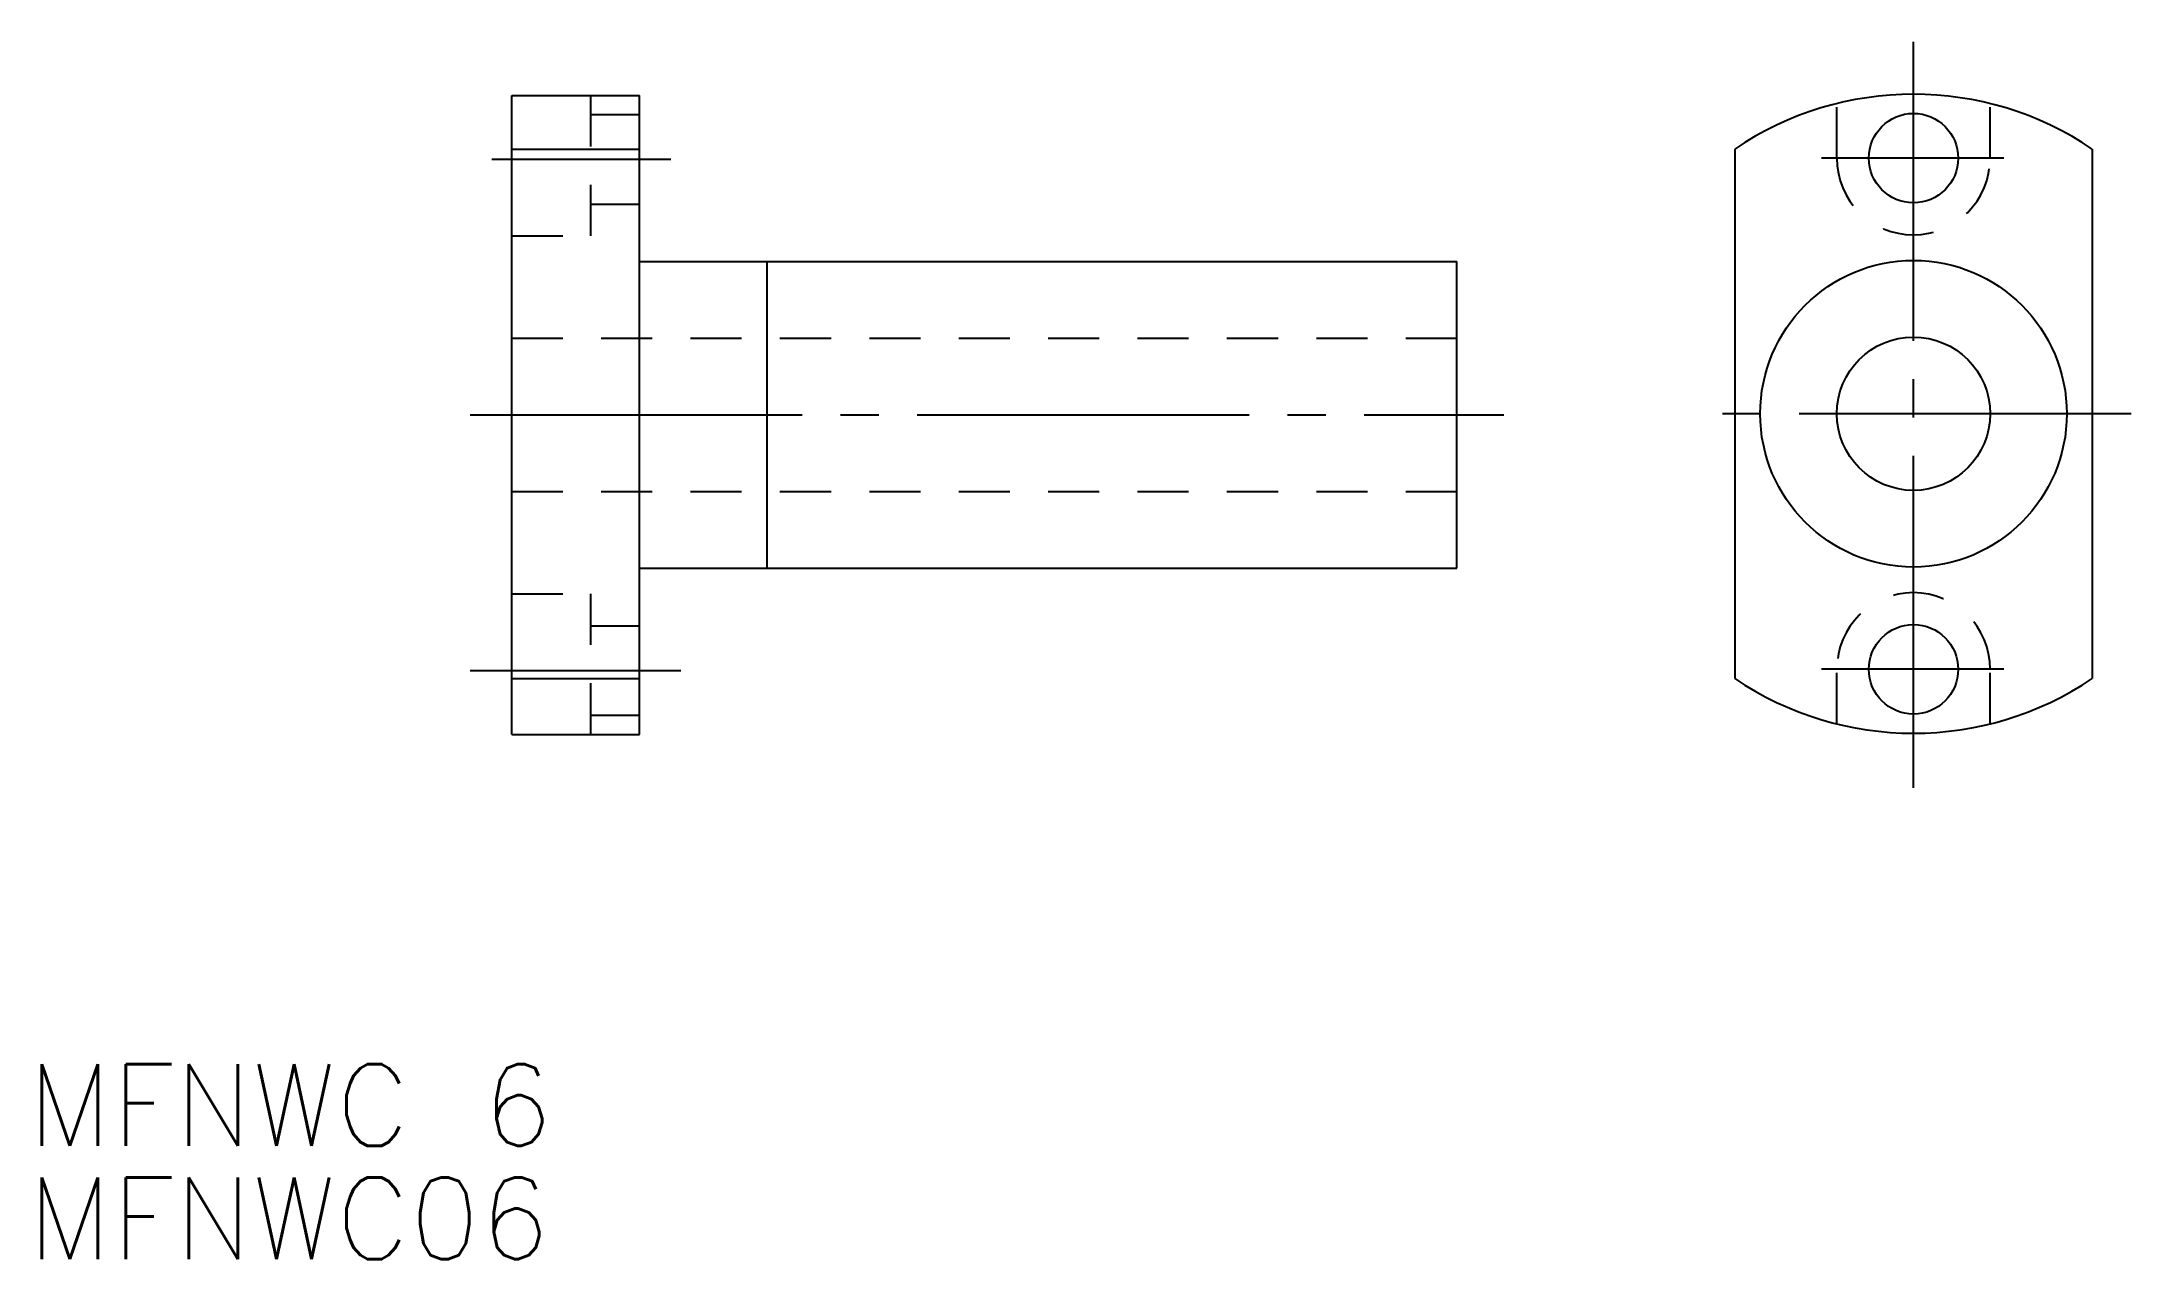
# Model space of a CAD drawing. Extents: x 80.1 to 161.9, y 138.7 to 186.3.
import ezdxf

# ---------------------------------------------------------------- set-up
doc = ezdxf.new("R2010")
doc.units = 0
doc.linetypes.add('CENTER', pattern=[17.5, 13, -1.5, 1.5, -1.5])
doc.linetypes.add('DASHED', pattern=[3.5, 2, -1.5])
doc.layers.get('0').update_dxf_attribs({"linetype": 'CONTINUOUS'})
doc.layers.add('CENTER', color=1, linetype='CENTER')
doc.styles.get("Standard").update_dxf_attribs({"font": 'txt.shx', "bigfont": '@extfont2.shx'})

msp = doc.modelspace()

# ---------------------------------------------------------------- linework, layer by layer
at = {"color": 7, "linetype": 'CONTINUOUS'}
for p, q in [((98.457, 184.238), (103.457, 184.238)), ((98.457, 159.238), (98.457, 184.238)), ((103.457, 159.238), (103.457, 184.238)), ((98.457, 182.139), (103.457, 182.139)), ((146.332, 182.139), (146.332, 161.426)), ((160.332, 182.139), (160.332, 161.426)), ((103.457, 177.738), (135.457, 177.738)), ((108.457, 165.738), (108.457, 177.738)), ((135.457, 165.738), (135.457, 177.738)), ((103.457, 165.738), (135.457, 165.738)), ((98.457, 161.426), (103.457, 161.426)), ((98.457, 159.238), (103.457, 159.238))]:
    msp.add_line(p, q, dxfattribs=at)
at = {"color": 3, "linetype": 'DASHED'}
for p, q in [((101.557, 178.738), (101.557, 184.238)), ((101.557, 183.488), (103.457, 183.488)), ((150.332, 181.783), (150.332, 183.917)), ((156.332, 181.783), (156.332, 183.917)), ((101.557, 179.988), (103.457, 179.988)), ((98.457, 178.738), (101.557, 178.738)), ((98.457, 174.738), (135.457, 174.738)), ((98.457, 168.738), (135.457, 168.738)), ((98.457, 164.738), (101.557, 164.738)), ((101.557, 159.238), (101.557, 164.738)), ((101.557, 163.488), (103.457, 163.488)), ((150.332, 159.648), (150.332, 161.783)), ((156.332, 159.648), (156.332, 161.783)), ((101.557, 159.988), (103.457, 159.988))]:
    msp.add_line(p, q, dxfattribs=at)
at = {"color": 7, "linetype": 'CONTINUOUS'}
for centre, radius in [((153.332, 181.783), 1.75), ((153.332, 171.783), 6), ((153.332, 171.783), 3), ((153.332, 161.783), 1.75)]:
    msp.add_circle(centre, radius, dxfattribs=at)
for start, end in [(55.9442, 124.0558), (235.9442, 304.0558)]:
    msp.add_arc((153.332, 171.783), 12.5, start, end, dxfattribs=at)
at = {"color": 3, "linetype": 'DASHED'}
for centre, start, end in [((153.332, 181.783), 180, 0), ((153.332, 161.783), 0, 180)]:
    msp.add_arc(centre, 3, start, end, dxfattribs=at)
at = {"layer": 'CENTER', "color": 1, "linetype": 'CENTER'}
for p, q in [((153.332, 157.141), (153.332, 186.335)), ((97.677, 181.738), (104.692, 181.738)), ((156.87, 181.783), (149.735, 181.783)), ((161.855, 171.783), (144.631, 171.783)), ((96.827, 171.738), (137.296, 171.738)), ((96.827, 161.738), (105.077, 161.738)), ((97.677, 161.738), (104.692, 161.738)), ((156.87, 161.783), (149.735, 161.783))]:
    msp.add_line(p, q, dxfattribs=at)

# ---------------------------------------------------------------- texts
at = {"color": 7, "linetype": 'CONTINUOUS'}
for s, p in [('MFNWC 6', (79.513, 143.136)), ('MFNWC06', (79.513, 138.705))]:
    msp.add_text(s, height=3.2, dxfattribs=at).set_placement(p)

doc.saveas('drawing.dxf')
